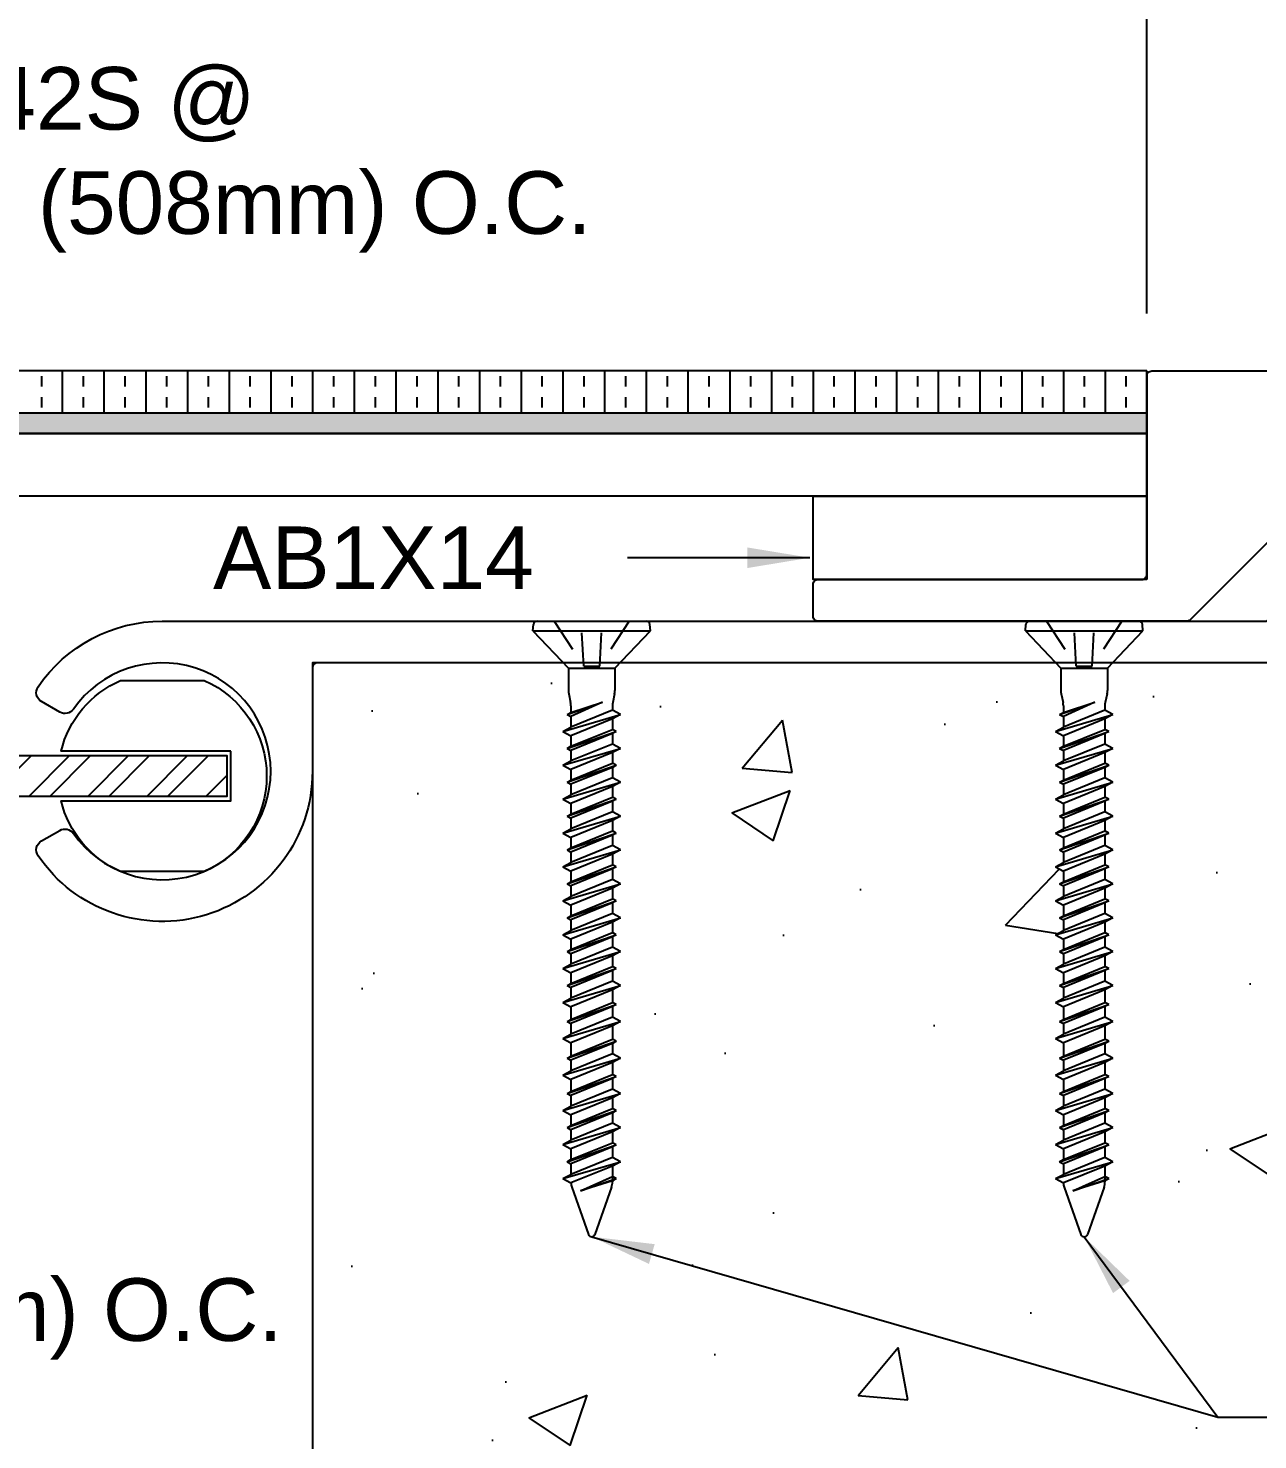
# Model space of a CAD drawing. Header units: inches. Extents: x -2.5 to 41.1, y -5.8 to 5.
# Drawn here: x 10.414 to 14.098, y -3.11 to 1.121 of the extents above; entities that cross this region are included whole.
import ezdxf

# ---------------------------------------------------------------- set-up
doc = ezdxf.new("R2010")
doc.units = ezdxf.units.IN
doc.header["$MEASUREMENT"] = 0
doc.linetypes.add('DASHED', pattern=[0.75, 0.5, -0.25])
for name, color, linetype in [('Anchors', 4, 'Continuous'), ('Conditions', 1, 'Continuous'), ('Dimensions', 3, 'Continuous'), ('Metals', 7, 'Continuous'), ('Text', 2, 'Continuous')]:
    doc.layers.add(name, color=color, linetype=linetype)
doc.styles.add('ARIAL', font='arial.ttf')
doc.dimstyles.new('Arial', dxfattribs={"dimscale": 1.5, "dimtxt": 0.125, "dimasz": 0.125, "dimexe": 0.125, "dimexo": 0.125, "dimgap": 0.125, "dimtad": 0, "dimtih": 1, "dimtoh": 1, "dimdec": 4, "dimzin": 0, "dimdsep": 46, "dimlunit": 4, "dimtxsty": 'ARIAL', "dimcen": 0.125, "dimadec": 0, "dimazin": 0, "dimtfac": 1, "dimtdec": 4, "dimtofl": 0, "dimtmove": 0, "dimatfit": 3, "dimfxl": 0, "dimfrac": 2, "dimtolj": 1, "dimtzin": 0, "dimarcsym": 0})

# ---------------------------------------------------------------- blocks, each defined once
blk = doc.blocks.new('*D16')
at = {"layer": 'Defpoints', "color": 0}
for p in [(15.3653, 4.5514), (3.1659, 0.0837), (15.3653, 0.0837)]:
    blk.add_point(p, dxfattribs=at)
at = {"layer": 'Dimensions', "color": 0, "lineweight": -2}
for p, q in [((3.1659, 0.2712), (3.1659, 4.7389)), ((15.3653, 0.2712), (15.3653, 4.7389)), ((3.3534, 4.5514), (8.6534, 4.5514)), ((15.1778, 4.5514), (10.0917, 4.5514))]:
    blk.add_line(p, q, dxfattribs=at)
at = {"layer": 'Dimensions', "color": 0}
for points in [[(3.3534, 4.5827), (3.3534, 4.5202), (3.1659, 4.5514)], [(15.1778, 4.5827), (15.1778, 4.5202), (15.3653, 4.5514)]]:
    blk.add_solid(points, dxfattribs=at)
at = {"layer": 'Dimensions', "color": 0, "insert": (9.3725, 4.5514), "char_height": 0.1875, "attachment_point": 5, "style": 'ARIAL'}
blk.add_mtext('\\A1;1\'-0 3/16"\\P [310mm]', dxfattribs=at)
blk = doc.blocks.new('A$C63CB1885')
for p, q in [((-0.1762, 0), (-0.1747, 0.0182)), ((-0.1762, 0), (0.1762, 0)), ((-0.1762, 0), (-0.0698, -0.1125)), ((-0.1634, 0.0285), (0.1634, 0.0285)), ((0.0698, -0.1125), (0.1762, 0)), ((0.1762, 0), (0.1747, 0.0182)), ((-0.0698, -0.1125), (0.0698, -0.1125)), ((-0.0698, -0.1125), (-0.0698, -0.1796)), ((0.0698, -0.1125), (0.0698, -0.1796)), ((-0.0687, -0.1892), (-0.0633, -0.2152)), ((0.0687, -0.1892), (0.0633, -0.2152)), ((-0.0863, -0.3019), (0.0862, -0.2511)), ((-0.0737, -0.2511), (0.0321, -0.2146)), ((-0.0737, -0.2511), (-0.0622, -0.2449)), ((-0.0737, -0.2511), (-0.0622, -0.2573)), ((-0.0623, -0.2248), (-0.0622, -0.2449)), ((-0.0622, -0.2449), (0.0321, -0.2146)), ((0.0321, -0.2146), (-0.0622, -0.2573)), ((0.0622, -0.2382), (-0.0622, -0.289)), ((0.0622, -0.2248), (0.0622, -0.2382)), ((0.0862, -0.2511), (0.0622, -0.264)), ((0.0862, -0.2511), (0.0622, -0.2382)), ((-0.0863, -0.3019), (-0.0622, -0.289)), ((-0.0622, -0.2573), (-0.0622, -0.289)), ((0.0622, -0.264), (-0.0622, -0.3148)), ((-0.0622, -0.3465), (0.0622, -0.2957)), ((0.0622, -0.264), (0.0622, -0.2957)), ((0.0737, -0.3019), (0.0622, -0.2957)), ((-0.0863, -0.3019), (-0.0622, -0.3148)), ((-0.0737, -0.3527), (0.0737, -0.3019)), ((0.0622, -0.308), (-0.0622, -0.3588)), ((-0.0622, -0.3148), (-0.0622, -0.3465)), ((0.0737, -0.3019), (0.0622, -0.308)), ((0.0622, -0.308), (0.0622, -0.3397)), ((-0.0863, -0.4034), (0.0862, -0.3527)), ((-0.0737, -0.3527), (-0.0622, -0.3465)), ((-0.0737, -0.3527), (-0.0622, -0.3588)), ((0.0622, -0.3397), (-0.0622, -0.3905)), ((-0.0622, -0.3588), (-0.0622, -0.3905)), ((0.0622, -0.3656), (-0.0622, -0.4164)), ((0.0862, -0.3527), (0.0622, -0.3656)), ((0.0622, -0.3656), (0.0622, -0.3973)), ((0.0862, -0.3527), (0.0622, -0.3397)), ((-0.0863, -0.4034), (-0.0622, -0.3905)), ((-0.0863, -0.4034), (-0.0622, -0.4164)), ((-0.0737, -0.4542), (0.0737, -0.4034)), ((-0.0622, -0.4481), (0.0622, -0.3973)), ((0.0622, -0.4096), (-0.0622, -0.4604)), ((-0.0622, -0.4164), (-0.0622, -0.4481)), ((0.0737, -0.4034), (0.0622, -0.3973)), ((0.0737, -0.4034), (0.0622, -0.4096)), ((0.0622, -0.4096), (0.0622, -0.4413)), ((-0.0863, -0.505), (0.0862, -0.4542)), ((-0.0737, -0.4542), (-0.0622, -0.4481)), ((-0.0737, -0.4542), (-0.0622, -0.4604)), ((0.0622, -0.4413), (-0.0622, -0.4921)), ((-0.0622, -0.4604), (-0.0622, -0.4921)), ((0.0862, -0.4542), (0.0622, -0.4671)), ((0.0862, -0.4542), (0.0622, -0.4413)), ((-0.0863, -0.505), (-0.0622, -0.4921)), ((-0.0863, -0.505), (-0.0622, -0.5179)), ((-0.0737, -0.5558), (0.0737, -0.505)), ((0.0622, -0.4671), (-0.0622, -0.5179)), ((-0.0622, -0.5496), (0.0622, -0.4988)), ((0.0622, -0.4671), (0.0622, -0.4988)), ((0.0737, -0.505), (0.0622, -0.4988)), ((0.0737, -0.505), (0.0622, -0.5112)), ((-0.0737, -0.5558), (-0.0622, -0.5496)), ((0.0622, -0.5112), (-0.0622, -0.5619)), ((-0.0622, -0.5179), (-0.0622, -0.5496)), ((0.0622, -0.5429), (-0.0622, -0.5936)), ((0.0622, -0.5112), (0.0622, -0.5429)), ((0.0862, -0.5558), (0.0622, -0.5429)), ((-0.0863, -0.6066), (0.0862, -0.5558)), ((-0.0737, -0.5558), (-0.0622, -0.5619)), ((-0.0622, -0.5619), (-0.0622, -0.5936)), ((0.0622, -0.5687), (-0.0622, -0.6195)), ((0.0862, -0.5558), (0.0622, -0.5687)), ((0.0622, -0.5687), (0.0622, -0.6004)), ((-0.0863, -0.6066), (-0.0622, -0.5936)), ((-0.0863, -0.6066), (-0.0622, -0.6195)), ((-0.0737, -0.6573), (0.0737, -0.6066)), ((-0.0622, -0.6512), (0.0622, -0.6004)), ((0.0622, -0.6127), (-0.0622, -0.6635)), ((-0.0622, -0.6195), (-0.0622, -0.6512)), ((0.0737, -0.6066), (0.0622, -0.6004)), ((0.0737, -0.6066), (0.0622, -0.6127)), ((0.0622, -0.6127), (0.0622, -0.6444)), ((-0.0863, -0.7081), (0.0862, -0.6573)), ((-0.0737, -0.6573), (-0.0622, -0.6512)), ((-0.0737, -0.6573), (-0.0622, -0.6635)), ((0.0622, -0.6444), (-0.0622, -0.6952)), ((-0.0622, -0.6635), (-0.0622, -0.6952)), ((0.0622, -0.6703), (-0.0622, -0.721)), ((0.0862, -0.6573), (0.0622, -0.6703)), ((0.0622, -0.6703), (0.0622, -0.702)), ((0.0862, -0.6573), (0.0622, -0.6444)), ((-0.0863, -0.7081), (-0.0622, -0.6952)), ((-0.0863, -0.7081), (-0.0622, -0.721)), ((-0.0737, -0.7589), (0.0737, -0.7081)), ((-0.0622, -0.7527), (0.0622, -0.702)), ((0.0622, -0.7143), (-0.0622, -0.7651)), ((0.0737, -0.7081), (0.0622, -0.702)), ((0.0737, -0.7081), (0.0622, -0.7143)), ((0.0622, -0.7143), (0.0622, -0.746)), ((-0.0863, -0.8097), (0.0862, -0.7589)), ((-0.0737, -0.7589), (-0.0622, -0.7527)), ((-0.0737, -0.7589), (-0.0622, -0.7651)), ((-0.0622, -0.721), (-0.0622, -0.7527)), ((0.0622, -0.746), (-0.0622, -0.7968)), ((0.0862, -0.7589), (0.0622, -0.7718)), ((0.0862, -0.7589), (0.0622, -0.746)), ((-0.0863, -0.8097), (-0.0622, -0.7968)), ((-0.0622, -0.7651), (-0.0622, -0.7967)), ((0.0622, -0.7718), (-0.0622, -0.8226)), ((-0.0622, -0.8543), (0.0622, -0.8035)), ((0.0622, -0.7718), (0.0622, -0.8035)), ((0.0737, -0.8097), (0.0622, -0.8035)), ((-0.0863, -0.8097), (-0.0622, -0.8226)), ((-0.0737, -0.8605), (0.0737, -0.8097)), ((0.0622, -0.8159), (-0.0622, -0.8666)), ((-0.0622, -0.8226), (-0.0622, -0.8543)), ((0.0737, -0.8097), (0.0622, -0.8159)), ((0.0622, -0.8159), (0.0622, -0.8475)), ((-0.0863, -0.9112), (0.0862, -0.8605)), ((-0.0737, -0.8605), (-0.0622, -0.8543)), ((-0.0737, -0.8605), (-0.0622, -0.8666)), ((0.0622, -0.8475), (-0.0622, -0.8983)), ((-0.0622, -0.8666), (-0.0622, -0.8983)), ((0.0622, -0.8734), (-0.0622, -0.9242)), ((0.0862, -0.8605), (0.0622, -0.8734)), ((0.0622, -0.8734), (0.0622, -0.9051)), ((0.0862, -0.8605), (0.0622, -0.8475)), ((-0.0863, -0.9112), (-0.0622, -0.8983)), ((-0.0863, -0.9112), (-0.0622, -0.9242)), ((-0.0737, -0.962), (0.0737, -0.9112)), ((-0.0622, -0.9559), (0.0622, -0.9051)), ((0.0622, -0.9174), (-0.0622, -0.9682)), ((-0.0622, -0.9242), (-0.0622, -0.9558)), ((0.0737, -0.9112), (0.0622, -0.9051)), ((0.0737, -0.9112), (0.0622, -0.9174)), ((0.0622, -0.9174), (0.0622, -0.9491)), ((-0.0863, -1.0128), (0.0862, -0.962)), ((-0.0737, -0.962), (-0.0622, -0.9559)), ((-0.0737, -0.962), (-0.0622, -0.9682)), ((0.0622, -0.9491), (-0.0622, -0.9999)), ((-0.0622, -0.9682), (-0.0622, -0.9999)), ((0.0862, -0.962), (0.0622, -0.975)), ((0.0862, -0.962), (0.0622, -0.9491)), ((-0.0863, -1.0128), (-0.0622, -0.9999)), ((-0.0863, -1.0128), (-0.0622, -1.0257)), ((-0.0737, -1.0636), (0.0737, -1.0128)), ((0.0622, -0.975), (-0.0622, -1.0257)), ((-0.0622, -1.0574), (0.0622, -1.0066)), ((0.0622, -0.975), (0.0622, -1.0066)), ((0.0737, -1.0128), (0.0622, -1.0066)), ((0.0737, -1.0128), (0.0622, -1.019)), ((-0.0737, -1.0636), (-0.0622, -1.0574)), ((0.0622, -1.019), (-0.0622, -1.0698)), ((-0.0622, -1.0257), (-0.0622, -1.0574)), ((0.0622, -1.0507), (-0.0622, -1.1015)), ((0.0622, -1.019), (0.0622, -1.0507)), ((0.0862, -1.0636), (0.0622, -1.0507)), ((-0.0863, -1.1144), (0.0862, -1.0636)), ((-0.0737, -1.0636), (-0.0622, -1.0698)), ((-0.0622, -1.0697), (-0.0622, -1.1014)), ((0.0622, -1.0765), (-0.0622, -1.1273)), ((0.0862, -1.0636), (0.0622, -1.0765)), ((0.0622, -1.0765), (0.0622, -1.1145)), ((-0.0863, -1.1144), (-0.0622, -1.1015)), ((-0.0863, -1.1144), (-0.0622, -1.1273)), ((-0.0737, -1.1715), (0.0737, -1.1207)), ((-0.0622, -1.1653), (0.0622, -1.1145)), ((0.0622, -1.1269), (-0.0622, -1.1776)), ((-0.0622, -1.1273), (-0.0622, -1.1653)), ((0.0737, -1.1207), (0.0622, -1.1145)), ((0.0737, -1.1207), (0.0622, -1.1269)), ((0.0622, -1.1269), (0.0622, -1.1585)), ((-0.0863, -1.2223), (0.0862, -1.1715)), ((-0.0737, -1.1715), (-0.0622, -1.1653)), ((-0.0737, -1.1715), (-0.0622, -1.1776)), ((0.0622, -1.1585), (-0.0622, -1.2093)), ((-0.0622, -1.1776), (-0.0622, -1.2093)), ((0.0622, -1.1844), (-0.0622, -1.2352)), ((0.0862, -1.1715), (0.0622, -1.1844)), ((0.0622, -1.1844), (0.0622, -1.2247)), ((0.0862, -1.1715), (0.0622, -1.1585)), ((-0.0863, -1.2223), (-0.0622, -1.2093)), ((-0.0863, -1.2223), (-0.0622, -1.2352)), ((-0.0622, -1.2754), (0.0622, -1.2247)), ((0.0737, -1.2308), (0.0622, -1.2247)), ((-0.0737, -1.2816), (0.0737, -1.2308)), ((-0.0622, -1.2352), (-0.0622, -1.2754)), ((0.0622, -1.237), (-0.0622, -1.2878)), ((0.0622, -1.2687), (-0.0622, -1.3195)), ((0.0737, -1.2308), (0.0622, -1.237)), ((0.0622, -1.237), (0.0622, -1.2687)), ((0.0862, -1.2816), (0.0622, -1.2687)), ((-0.0863, -1.3324), (0.0862, -1.2816)), ((-0.0737, -1.2816), (-0.0622, -1.2754)), ((-0.0737, -1.2816), (-0.0622, -1.2878)), ((-0.0622, -1.2877), (-0.0622, -1.3194)), ((0.0622, -1.2945), (-0.0622, -1.3453)), ((0.0862, -1.2816), (0.0622, -1.2945)), ((0.0622, -1.2945), (0.0622, -1.3303)), ((-0.0863, -1.3324), (-0.0622, -1.3195)), ((-0.0863, -1.3324), (-0.0622, -1.3453)), ((-0.0737, -1.3872), (0.0737, -1.3365)), ((-0.0622, -1.3811), (0.0622, -1.3303)), ((0.0622, -1.3426), (-0.0622, -1.3934)), ((-0.0622, -1.3453), (-0.0622, -1.381)), ((0.0737, -1.3365), (0.0622, -1.3303)), ((0.0737, -1.3365), (0.0622, -1.3426)), ((0.0622, -1.3426), (0.0622, -1.3743)), ((-0.0863, -1.438), (0.0862, -1.3872)), ((-0.0737, -1.3872), (-0.0622, -1.3811)), ((-0.0737, -1.3872), (-0.0622, -1.3934)), ((0.0622, -1.3743), (-0.0622, -1.4251)), ((-0.0622, -1.3934), (-0.0622, -1.4251)), ((0.0862, -1.3872), (0.0622, -1.4002)), ((0.0862, -1.3872), (0.0622, -1.3743)), ((-0.0863, -1.438), (-0.0622, -1.4251)), ((-0.0863, -1.438), (-0.0622, -1.4509)), ((0.0622, -1.4002), (-0.0622, -1.4509)), ((-0.0622, -1.4833), (0.0622, -1.4326)), ((0.0622, -1.4002), (0.0622, -1.4326)), ((0.0737, -1.4387), (0.0622, -1.4326)), ((-0.0737, -1.4895), (0.0737, -1.4387)), ((0.0622, -1.4449), (-0.0622, -1.4957)), ((-0.0622, -1.4509), (-0.0622, -1.4833)), ((0.0622, -1.4766), (-0.0622, -1.5274)), ((0.0737, -1.4387), (0.0622, -1.4449)), ((0.0622, -1.4449), (0.0622, -1.4766)), ((0.0862, -1.4895), (0.0622, -1.4766)), ((-0.0863, -1.5403), (0.0862, -1.4895)), ((-0.0737, -1.4895), (-0.0622, -1.4833)), ((-0.0737, -1.4895), (-0.0622, -1.4957)), ((-0.0622, -1.4956), (-0.0621, -1.5273)), ((0.0622, -1.5024), (-0.0622, -1.5532)), ((0.0862, -1.4895), (0.0622, -1.5024)), ((0.0622, -1.5024), (0.0622, -1.5348)), ((-0.0863, -1.5403), (-0.0622, -1.5274)), ((-0.0863, -1.5403), (-0.0622, -1.5532)), ((-0.0737, -1.5918), (0.0737, -1.541)), ((-0.0622, -1.5856), (0.0622, -1.5348)), ((0.0622, -1.5471), (-0.0622, -1.5979)), ((-0.0621, -1.5532), (-0.0621, -1.5856)), ((0.0737, -1.541), (0.0622, -1.5348)), ((0.0737, -1.541), (0.0622, -1.5471)), ((0.0622, -1.5471), (0.0622, -1.5788)), ((-0.0863, -1.6425), (0.0862, -1.5918)), ((-0.0737, -1.5918), (-0.0622, -1.5856)), ((-0.0737, -1.5918), (-0.0622, -1.5979)), ((0.0622, -1.5788), (-0.0622, -1.6296)), ((0.0622, -1.6047), (-0.0622, -1.6555)), ((-0.0621, -1.5979), (-0.0621, -1.6296)), ((0.0862, -1.5918), (0.0622, -1.6047)), ((0.0622, -1.6047), (0.0622, -1.6522)), ((0.0862, -1.5918), (0.0622, -1.5788)), ((-0.0863, -1.6425), (-0.0622, -1.6296)), ((-0.0863, -1.6425), (-0.0622, -1.6555)), ((-0.0335, -1.6795), (0.0622, -1.6364)), ((-0.0335, -1.6795), (0.0737, -1.6425)), ((0.0622, -1.6487), (-0.0335, -1.6795)), ((0.0737, -1.6425), (0.0622, -1.6364)), ((0.0737, -1.6425), (0.0622, -1.6487)), ((-0.0596, -1.6676), (-0.0096, -1.8103)), ((0.0596, -1.6676), (0.0096, -1.8103))]:
    blk.add_line(p, q)
at = {"linetype": 'DASHED', "ltscale": 0.025}
for p, q in [((-0.1125, 0.0285), (-0.024, -0.1065)), ((-0.024, -0.1065), (-0.0311, 0.0283)), ((0.024, -0.1065), (0.0311, 0.0285)), ((0.1125, 0.0285), (0.024, -0.1065)), ((-0.024, -0.1065), (0.024, -0.1065))]:
    blk.add_line(p, q, dxfattribs=at)
for centre, radius, start, end in [((-0.1634, 0.0173), 0.0112, 90, 175), ((0.1634, 0.0173), 0.0112, 5, 90), ((-0.0233, -0.1796), 0.0465, 180, 191.9357), ((0.0233, -0.1796), 0.0465, 348.0643, 0), ((-0.1088, -0.2248), 0.0465, 0, 11.9357), ((0.1087, -0.2248), 0.0465, 168.0643, 180), ((-0.0158, -1.6522), 0.0465, 183.9476, 199.3058), ((0.0158, -1.6522), 0.0465, 340.6942, 0), ((0, -1.806), 0.0106, 204.1001, 335.8999)]:
    blk.add_arc(centre, radius, start, end)
blk = doc.blocks.new('TF316134')
blk.add_blockref('A$C63CB1885', (0, -0.0285))
blk = doc.blocks.new('*D20')
at = {"layer": 'Defpoints', "color": 0}
for p in [(3.9163, 3.6001), (3.9163, 0.0787), (14.6194, 0.0787)]:
    blk.add_point(p, dxfattribs=at)
at = {"layer": 'Dimensions', "color": 0, "lineweight": -2}
for p, q in [((3.9163, 0.2662), (3.9163, 3.7876)), ((14.6194, 0.2662), (14.6194, 3.7876)), ((4.1038, 3.6001), (8.5948, 3.6001)), ((14.4319, 3.6001), (10.0445, 3.6001))]:
    blk.add_line(p, q, dxfattribs=at)
at = {"layer": 'Dimensions', "color": 0}
for points in [[(4.1038, 3.6313), (4.1038, 3.5688), (3.9163, 3.6001)], [(14.4319, 3.6313), (14.4319, 3.5688), (14.6194, 3.6001)]]:
    blk.add_solid(points, dxfattribs=at)
at = {"layer": 'Dimensions', "color": 0, "insert": (9.3196, 3.6001), "char_height": 0.1875, "attachment_point": 5, "style": 'ARIAL'}
blk.add_mtext('\\A1;10 11/16"\\P [272mm]', dxfattribs=at)
blk = doc.blocks.new('SB10')
h = blk.add_hatch()
h.set_pattern_fill('STEEL', color=256, style=0)
h.set_pattern_definition([(45, (-9.26564, 9.12711), (-0.0883883, 0.0883883), []), (45, (-9.26564, 9.18961), (-0.0883883, 0.0883883), [])])
h.paths.add_polyline_path([(-0.7594, 7.9958), (-0.817, 8.0177), (-0.7882, 8.0367), (-0.7882, 8.0668), (-1.2875, 8.0668), (-1.2875, 7.9468), (-0.7882, 7.9468), (-0.7882, 7.9768)])
h.paths.add_polyline_path([(-0.085, 8.0155), (-0.085, 8.0262), (-0.119, 8.0459), (-0.085, 8.0655), (-0.085, 8.0668), (-0.7182, 8.0668), (-0.7182, 8.0367), (-0.747, 8.0177), (-0.6894, 7.9958), (-0.7182, 7.9768), (-0.7182, 7.9468), (-0.1174, 7.9468), (-0.085, 7.9655), (-0.085, 7.9762), (-0.119, 7.9959)])
h.paths.add_polyline_path([(0.7459, 7.9958), (0.6883, 8.0177), (0.7171, 8.0367), (0.7171, 8.0668), (0.1119, 8.0668), (0.085, 8.0512), (0.085, 8.0405), (0.119, 8.0209), (0.085, 8.0012), (0.085, 7.9905), (0.119, 7.9709), (0.085, 7.9512), (0.085, 7.9468), (0.7171, 7.9468), (0.7171, 7.9768)])
h.paths.add_polyline_path([(1.7441, 8.0668), (0.7871, 8.0668), (0.7871, 8.0367), (0.7583, 8.0177), (0.8159, 7.9958), (0.7871, 7.9768), (0.7871, 7.9468), (1.7441, 7.9468)])
for p, q in [((-0.7882, 8.1368), (-0.7882, 8.0367)), ((-0.7182, 8.1368), (-0.7182, 8.0367)), ((0.7171, 8.1368), (0.7171, 8.0367)), ((0.7871, 8.1368), (0.7871, 8.0367)), ((-0.7882, 8.0367), (-0.817, 8.0177)), ((-0.7594, 7.9958), (-0.817, 8.0177)), ((-0.7182, 8.0367), (-0.747, 8.0177)), ((-0.6894, 7.9958), (-0.747, 8.0177)), ((0.7171, 8.0367), (0.6883, 8.0177)), ((0.7459, 7.9958), (0.6883, 8.0177)), ((0.7871, 8.0367), (0.7583, 8.0177)), ((0.8159, 7.9958), (0.7583, 8.0177)), ((-0.7882, 7.9768), (-0.7594, 7.9958)), ((-0.7882, 7.9768), (-0.7882, 7.8767)), ((-0.7182, 7.9768), (-0.6894, 7.9958)), ((-0.7182, 7.9768), (-0.7182, 7.8767)), ((0.7171, 7.9768), (0.7459, 7.9958)), ((0.7171, 7.9768), (0.7171, 7.8767)), ((0.7871, 7.9768), (0.8159, 7.9958)), ((0.7871, 7.9768), (0.7871, 7.8767))]:
    blk.add_line(p, q)
for points in [[(-1.2465, 8.0811, 0.233897), (-1.425, 8.2932), (-1.675, 8.2932, 0.654654), (-1.675, 7.7203), (-1.425, 7.7203, 0.233897), (-1.2465, 7.9324), (-1.2875, 7.9468), (-1.2875, 8.0668)], [(1.7547, 8.0811), (1.2465, 8.0811, -0.233897), (1.425, 8.2932), (1.675, 8.2932, -0.654654), (1.675, 7.7203), (1.425, 7.7203, -0.233897), (1.2465, 7.9324), (1.7547, 7.9324)]]:
    blk.add_lwpolyline(points, format="xyb", close=True)
for points in [[(-0.7882, 8.0668), (-1.2875, 8.0668), (-1.2875, 7.9468), (-0.7882, 7.9468)], [(0.7171, 8.0668), (-0.7182, 8.0668)], [(0.7871, 7.9468), (1.7441, 7.9468), (1.7441, 8.0668), (0.7871, 8.0668)], [(-0.7182, 7.9468), (0.7171, 7.9468)]]:
    blk.add_lwpolyline(points)
blk = doc.blocks.new('NBT123')
blk.add_lwpolyline([(-0.985, 0.61, 0.414214), (-1, 0.625), (-1.8238, 0.625, 0.668179), (-1.8344, 0.5994), (-1.1144, -0.1206, 0.198912), (-1.1038, -0.125), (0, -0.125, 0.414214), (0.015, -0.11), (0.015, -0.015, 0.414214), (0, 0), (-0.97, 0, -0.414214), (-0.985, 0.015)], format="xyb", close=True)
blk = doc.blocks.new('*D23')
at = {"layer": 'Defpoints', "color": 0}
for p in [(13.7656, 2.7545), (4.7656, 0.0787), (13.7656, 0.0787)]:
    blk.add_point(p, dxfattribs=at)
at = {"layer": 'Dimensions', "color": 0, "lineweight": -2}
for p, q in [((4.7656, 0.2662), (4.7656, 2.942)), ((13.7656, 0.2662), (13.7656, 2.942)), ((4.9531, 2.7545), (8.619, 2.7545)), ((13.5781, 2.7545), (10.0688, 2.7545))]:
    blk.add_line(p, q, dxfattribs=at)
at = {"layer": 'Dimensions', "color": 0}
for points in [[(4.9531, 2.7857), (4.9531, 2.7232), (4.7656, 2.7545)], [(13.5781, 2.7857), (13.5781, 2.7232), (13.7656, 2.7545)]]:
    blk.add_solid(points, dxfattribs=at)
at = {"layer": 'Dimensions', "color": 0, "insert": (9.3439, 2.7545), "char_height": 0.1875, "attachment_point": 5, "style": 'ARIAL'}
blk.add_mtext('\\A1;9"\\P [229mm]', dxfattribs=at)
blk = doc.blocks.new('AB1X14')
blk.add_lwpolyline([(-0.5, 0), (0.5, 0), (0.5, 0.25), (-0.5, 0.25)], close=True)
blk = doc.blocks.new('*U30')
for p, q in [((9, 0.125), (0, 0.125)), ((5.6875, 0.109375), (5.6875, 0.078125)), ((5.75, 0.125), (5.75, 0)), ((5.8125, 0.109375), (5.8125, 0.078125)), ((5.875, 0.125), (5.875, 0)), ((5.9375, 0.109375), (5.9375, 0.078125)), ((6, 0.125), (6, 0)), ((6.0625, 0.109375), (6.0625, 0.078125)), ((6.125, 0.125), (6.125, 0)), ((6.1875, 0.109375), (6.1875, 0.078125)), ((6.25, 0.125), (6.25, 0)), ((6.3125, 0.109375), (6.3125, 0.078125)), ((6.375, 0.125), (6.375, 0)), ((6.4375, 0.109375), (6.4375, 0.078125)), ((6.5, 0.125), (6.5, 0)), ((6.5625, 0.109375), (6.5625, 0.078125)), ((6.625, 0.125), (6.625, 0)), ((6.6875, 0.109375), (6.6875, 0.078125)), ((6.75, 0.125), (6.75, 0)), ((6.8125, 0.109375), (6.8125, 0.078125)), ((6.875, 0.125), (6.875, 0)), ((6.9375, 0.109375), (6.9375, 0.078125)), ((7, 0.125), (7, 0)), ((7.0625, 0.109375), (7.0625, 0.078125)), ((7.125, 0.125), (7.125, 0)), ((7.1875, 0.109375), (7.1875, 0.078125)), ((7.25, 0.125), (7.25, 0)), ((7.3125, 0.109375), (7.3125, 0.078125)), ((7.375, 0.125), (7.375, 0)), ((7.4375, 0.109375), (7.4375, 0.078125)), ((7.5, 0.125), (7.5, 0)), ((7.5625, 0.109375), (7.5625, 0.078125)), ((7.625, 0.125), (7.625, 0)), ((7.6875, 0.109375), (7.6875, 0.078125)), ((7.75, 0.125), (7.75, 0)), ((7.8125, 0.109375), (7.8125, 0.078125)), ((7.875, 0.125), (7.875, 0)), ((7.9375, 0.109375), (7.9375, 0.078125)), ((8, 0.125), (8, 0)), ((8.0625, 0.109375), (8.0625, 0.078125)), ((8.125, 0.125), (8.125, 0)), ((8.1875, 0.109375), (8.1875, 0.078125)), ((8.25, 0.125), (8.25, 0)), ((8.3125, 0.109375), (8.3125, 0.078125)), ((8.375, 0.125), (8.375, 0)), ((8.4375, 0.109375), (8.4375, 0.078125)), ((8.5, 0.125), (8.5, 0)), ((8.5625, 0.109375), (8.5625, 0.078125)), ((8.625, 0.125), (8.625, 0)), ((8.6875, 0.109375), (8.6875, 0.078125)), ((8.75, 0.125), (8.75, 0)), ((8.8125, 0.109375), (8.8125, 0.078125)), ((8.875, 0.125), (8.875, 0)), ((8.9375, 0.109375), (8.9375, 0.078125)), ((9, 0), (9, 0.125)), ((9, 0.125), (9, 0)), ((9, 0.125), (9, 0)), ((5.6875, 0.046875), (5.6875, 0.015625)), ((5.8125, 0.046875), (5.8125, 0.015625)), ((5.9375, 0.046875), (5.9375, 0.015625)), ((6.0625, 0.046875), (6.0625, 0.015625)), ((6.1875, 0.046875), (6.1875, 0.015625)), ((6.3125, 0.046875), (6.3125, 0.015625)), ((6.4375, 0.046875), (6.4375, 0.015625)), ((6.5625, 0.046875), (6.5625, 0.015625)), ((6.6875, 0.046875), (6.6875, 0.015625)), ((6.8125, 0.046875), (6.8125, 0.015625)), ((6.9375, 0.046875), (6.9375, 0.015625)), ((7.0625, 0.046875), (7.0625, 0.015625)), ((7.1875, 0.046875), (7.1875, 0.015625)), ((7.3125, 0.046875), (7.3125, 0.015625)), ((7.4375, 0.046875), (7.4375, 0.015625)), ((7.5625, 0.046875), (7.5625, 0.015625)), ((7.6875, 0.046875), (7.6875, 0.015625)), ((7.8125, 0.046875), (7.8125, 0.015625)), ((7.9375, 0.046875), (7.9375, 0.015625)), ((8.0625, 0.046875), (8.0625, 0.015625)), ((8.1875, 0.046875), (8.1875, 0.015625)), ((8.3125, 0.046875), (8.3125, 0.015625)), ((8.4375, 0.046875), (8.4375, 0.015625)), ((8.5625, 0.046875), (8.5625, 0.015625)), ((8.6875, 0.046875), (8.6875, 0.015625)), ((8.8125, 0.046875), (8.8125, 0.015625)), ((8.9375, 0.046875), (8.9375, 0.015625)), ((0, 0), (9, 0))]:
    blk.add_line(p, q)
blk = doc.blocks.new('NBA60110')
blk.add_lwpolyline([(2.1608, 0.0075, 0.267949), (2.1738, 0), (5.085, 0, -0.414214), (5.1, -0.015), (5.1, -0.325, 0.738322), (5.922, -0.5782, 0.436073), (5.9119, -0.5339), (5.8571, -0.5023, 0.388901), (5.8162, -0.5114, -3.172023), (5.8162, -0.1386, 0.388901), (5.8571, -0.1477), (5.9119, -0.1161, 0.436073), (5.922, -0.0718, 0.248202), (5.55, 0.125), (2.246, 0.125, -0.267949), (2.233, 0.1325), (2.221, 0.1533, 0.065543), (2.2186, 0.1564), (1.5044, 0.8706, 0.198912), (1.4938, 0.875), (1.015, 0.875, 0.414214), (1, 0.86), (1, 0.14, -0.414214), (0.985, 0.125), (0.015, 0.125, 0.414214), (0, 0.11), (0, 0.015, 0.414214), (0.015, 0), (1.11, 0, 0.414214), (1.125, 0.015), (1.125, 0.735, -0.414214), (1.14, 0.75), (1.442, 0.75, -0.198912), (1.4526, 0.7456), (2.1186, 0.0796, -0.065543), (2.121, 0.0765)], format="xyb", close=True)

msp = doc.modelspace()

# ---------------------------------------------------------------- hatches: boundary and pattern name
at = {"layer": 'Conditions'}
msp.add_hatch(color=256, dxfattribs=at).paths.add_polyline_path([(4.76564, -0.03125), (4.76564, -0.09375), (13.76564, -0.09375), (13.76564, -0.03125)])
h = msp.add_hatch(dxfattribs=at)
h.set_pattern_fill('AR-CONC', color=256, scale=0.25, style=0)
h.paths.add_polyline_path([(15.80308, -1.71605), (15.77908, -1.70312), (15.80308, -1.6902), (15.80308, -1.65851), (15.79163, -1.65234), (15.80308, -1.64618), (15.80308, -1.61449), (15.77908, -1.60156), (15.80308, -1.58864), (15.80308, -1.55694), (15.79163, -1.55078), (15.80308, -1.54462), (15.80308, -1.51292), (15.77908, -1.5), (15.80308, -1.48708), (15.80308, -1.45538), (15.79163, -1.44922), (15.80308, -1.44306), (15.80308, -1.41136), (15.77908, -1.39844), (15.80308, -1.38551), (15.80308, -1.35382), (15.79163, -1.34766), (15.80308, -1.34149), (15.80308, -1.3098), (15.77908, -1.29688), (15.80308, -1.28395), (15.80308, -1.25226), (15.79163, -1.24609), (15.80308, -1.23993), (15.80308, -1.20824), (15.77908, -1.19531), (15.80308, -1.18239), (15.80308, -1.15069), (15.79163, -1.14453), (15.80308, -1.13837), (15.80308, -1.10667), (15.77908, -1.09375), (15.80308, -1.08083), (15.80308, -1.04913), (15.79163, -1.04297), (15.80308, -1.03681), (15.80308, -1.00511), (15.77908, -0.99219), (15.80308, -0.97926), (15.80308, -0.94757), (15.79163, -0.94141), (15.80308, -0.93524), (15.80308, -0.90355), (15.77908, -0.89063), (15.80308, -0.8777), (15.80308, -0.84601), (15.79163, -0.83984), (15.80308, -0.83368), (15.80308, -0.81355, 0.0521265), (15.80207, -0.80393), (15.79728, -0.78125), (13.66269, -0.78125), (13.64755, -0.79725), (13.64755, -0.86435, -0.0521265), (13.64654, -0.87396), (13.64105, -0.89993, 0.0521265), (13.64005, -0.90955), (13.64005, -0.92292), (13.66405, -0.93584), (13.64005, -0.94877), (13.64005, -0.98046), (13.65149, -0.98663), (13.64005, -0.99279), (13.64005, -1.02448), (13.66405, -1.03741), (13.64005, -1.05033), (13.64005, -1.08202), (13.65149, -1.08819), (13.64005, -1.09435), (13.64005, -1.12604), (13.66405, -1.13897), (13.64005, -1.15189), (13.64005, -1.18359), (13.65149, -1.18975), (13.64005, -1.19591), (13.64005, -1.22761), (13.66405, -1.24053), (13.64005, -1.25346), (13.64005, -1.28515), (13.65149, -1.29131), (13.64005, -1.29748), (13.64005, -1.32917), (13.66405, -1.34209), (13.64005, -1.35502), (13.64005, -1.38671), (13.65149, -1.39288), (13.64005, -1.39904), (13.64005, -1.43073), (13.66405, -1.44366), (13.64005, -1.45658), (13.64005, -1.48827), (13.65149, -1.49444), (13.64005, -1.5006), (13.64005, -1.53229), (13.66405, -1.54522), (13.64005, -1.55814), (13.64005, -1.58984), (13.65149, -1.596), (13.64005, -1.60216), (13.64005, -1.63386), (13.66405, -1.64678), (13.64005, -1.65971), (13.64005, -1.6914), (13.65149, -1.69756), (13.64005, -1.70373), (13.64005, -1.73542), (13.66405, -1.74834), (13.64005, -1.76127), (13.64005, -1.79928), (13.65149, -1.80544), (13.64005, -1.81161), (13.64005, -1.8433), (13.66405, -1.85622), (13.64005, -1.86915), (13.64005, -1.90941), (13.65149, -1.91557), (13.64005, -1.92173), (13.64005, -1.95343), (13.66405, -1.96635), (13.64005, -1.97928), (13.64005, -2.01504), (13.65149, -2.0212), (13.64005, -2.02737), (13.64005, -2.05906), (13.66405, -2.07198), (13.64005, -2.08491), (13.64005, -2.1173), (13.65149, -2.12346), (13.64005, -2.12963), (13.64005, -2.16132), (13.66405, -2.17425), (13.64005, -2.18717), (13.64005, -2.21956), (13.65149, -2.22573), (13.64005, -2.23189), (13.64005, -2.26358), (13.66405, -2.27651), (13.64005, -2.28943), (13.64005, -2.32112), (13.65149, -2.32729), (13.64005, -2.33345), (13.64005, -2.33697, -0.084437), (13.63743, -2.35234), (13.58802, -2.49339, -0.709275), (13.56816, -2.49506), (13.51816, -2.35234, -0.0665467), (13.51566, -2.34027), (13.49155, -2.32729), (13.51565, -2.31431), (13.51565, -2.28272), (13.5041, -2.27651), (13.51565, -2.27029), (13.51565, -2.238), (13.49155, -2.22503), (13.51565, -2.21205), (13.51564, -2.18046), (13.5041, -2.17425), (13.51564, -2.16804), (13.51564, -2.13574), (13.49155, -2.12277), (13.51564, -2.10979), (13.51564, -2.07819), (13.5041, -2.07198), (13.51564, -2.06578), (13.51563, -2.0301), (13.49155, -2.01713), (13.51563, -2.00417), (13.51563, -1.97255), (13.5041, -1.96635), (13.51563, -1.96015), (13.51562, -1.91997), (13.49155, -1.90701), (13.51562, -1.89404), (13.51562, -1.86242), (13.5041, -1.85622), (13.51562, -1.85003), (13.51562, -1.81208), (13.49155, -1.79913), (13.51561, -1.78617), (13.51561, -1.75454), (13.5041, -1.74834), (13.51561, -1.74215), (13.51561, -1.71052), (13.49155, -1.69756), (13.51561, -1.68461), (13.5156, -1.65297), (13.5041, -1.64678), (13.5156, -1.64059), (13.5156, -1.60895), (13.49155, -1.596), (13.5156, -1.58305), (13.5156, -1.5514), (13.5041, -1.54522), (13.51559, -1.53903), (13.51559, -1.50738), (13.49155, -1.49444), (13.51559, -1.48149), (13.51559, -1.44984), (13.5041, -1.44366), (13.51559, -1.43748), (13.51558, -1.40582), (13.49155, -1.39288), (13.51558, -1.37993), (13.51558, -1.34827), (13.5041, -1.34209), (13.51558, -1.33592), (13.51558, -1.30425), (13.49155, -1.29131), (13.51557, -1.27837), (13.51557, -1.2467), (13.5041, -1.24053), (13.51557, -1.23436), (13.51557, -1.20268), (13.49155, -1.18975), (13.51557, -1.17682), (13.51556, -1.14514), (13.5041, -1.13897), (13.51556, -1.1328), (13.51556, -1.10112), (13.49155, -1.08819), (13.51556, -1.07526), (13.51556, -1.04357), (13.5041, -1.03741), (13.51556, -1.03124), (13.51555, -0.99955), (13.49155, -0.98663), (13.51555, -0.9737), (13.51555, -0.94201), (13.5041, -0.93584), (13.51555, -0.92968), (13.51555, -0.90954, 0.0520878), (13.51454, -0.89993), (13.50905, -0.87396, -0.0521265), (13.50805, -0.86435), (13.50805, -0.79725), (13.4929, -0.78125), (12.18707, -0.78125), (12.17192, -0.79725), (12.17192, -0.86435, -0.0521265), (12.17091, -0.87396), (12.16542, -0.89993, 0.0521265), (12.16442, -0.90955), (12.16442, -0.92292), (12.18842, -0.93584), (12.16442, -0.94877), (12.16442, -0.98046), (12.17586, -0.98663), (12.16442, -0.99279), (12.16442, -1.02448), (12.18842, -1.03741), (12.16442, -1.05033), (12.16442, -1.08202), (12.17586, -1.08819), (12.16442, -1.09435), (12.16442, -1.12604), (12.18842, -1.13897), (12.16442, -1.15189), (12.16442, -1.18359), (12.17586, -1.18975), (12.16442, -1.19591), (12.16442, -1.22761), (12.18842, -1.24053), (12.16442, -1.25346), (12.16442, -1.28515), (12.17586, -1.29131), (12.16442, -1.29748), (12.16442, -1.32917), (12.18842, -1.34209), (12.16442, -1.35502), (12.16442, -1.38671), (12.17586, -1.39288), (12.16442, -1.39904), (12.16442, -1.43073), (12.18842, -1.44366), (12.16442, -1.45658), (12.16442, -1.48827), (12.17586, -1.49444), (12.16442, -1.5006), (12.16442, -1.53229), (12.18842, -1.54522), (12.16442, -1.55814), (12.16442, -1.58984), (12.17586, -1.596), (12.16442, -1.60216), (12.16442, -1.63386), (12.18842, -1.64678), (12.16442, -1.65971), (12.16442, -1.6914), (12.17586, -1.69756), (12.16442, -1.70373), (12.16442, -1.73542), (12.18842, -1.74834), (12.16442, -1.76127), (12.16442, -1.79928), (12.17586, -1.80544), (12.16442, -1.81161), (12.16442, -1.8433), (12.18842, -1.85622), (12.16442, -1.86915), (12.16442, -1.90941), (12.17586, -1.91557), (12.16442, -1.92173), (12.16442, -1.95343), (12.18842, -1.96635), (12.16442, -1.97928), (12.16442, -2.01504), (12.17586, -2.0212), (12.16442, -2.02737), (12.16442, -2.05906), (12.18842, -2.07198), (12.16442, -2.08491), (12.16442, -2.1173), (12.17586, -2.12346), (12.16442, -2.12963), (12.16442, -2.16132), (12.18842, -2.17425), (12.16442, -2.18717), (12.16442, -2.21956), (12.17586, -2.22573), (12.16442, -2.23189), (12.16442, -2.26358), (12.18842, -2.27651), (12.16442, -2.28943), (12.16442, -2.32112), (12.17586, -2.32729), (12.16442, -2.33345), (12.16442, -2.33697, -0.084437), (12.1618, -2.35234), (12.11239, -2.49339, -0.709275), (12.09253, -2.49506), (12.04253, -2.35234, -0.0665467), (12.04004, -2.34027), (12.01592, -2.32729), (12.04003, -2.31431), (12.04002, -2.28272), (12.02847, -2.27651), (12.04002, -2.27029), (12.04002, -2.238), (12.01592, -2.22503), (12.04002, -2.21205), (12.04002, -2.18046), (12.02847, -2.17425), (12.04002, -2.16804), (12.04001, -2.13574), (12.01592, -2.12277), (12.04001, -2.10979), (12.04001, -2.07819), (12.02847, -2.07198), (12.04001, -2.06578), (12.04001, -2.0301), (12.01592, -2.01713), (12.04, -2.00417), (12.04, -1.97255), (12.02847, -1.96635), (12.04, -1.96015), (12.04, -1.91997), (12.01592, -1.90701), (12.03999, -1.89404), (12.03999, -1.86242), (12.02847, -1.85622), (12.03999, -1.85003), (12.03999, -1.81208), (12.01592, -1.79913), (12.03999, -1.78617), (12.03998, -1.75454), (12.02847, -1.74834), (12.03998, -1.74215), (12.03998, -1.71052), (12.01592, -1.69756), (12.03998, -1.68461), (12.03998, -1.65297), (12.02847, -1.64678), (12.03998, -1.64059), (12.03997, -1.60895), (12.01592, -1.596), (12.03997, -1.58305), (12.03997, -1.5514), (12.02847, -1.54522), (12.03997, -1.53903), (12.03996, -1.50738), (12.01592, -1.49444), (12.03996, -1.48149), (12.03996, -1.44984), (12.02847, -1.44366), (12.03996, -1.43748), (12.03996, -1.40582), (12.01592, -1.39288), (12.03996, -1.37993), (12.03995, -1.34827), (12.02847, -1.34209), (12.03995, -1.33592), (12.03995, -1.30425), (12.01592, -1.29131), (12.03995, -1.27837), (12.03994, -1.2467), (12.02847, -1.24053), (12.03994, -1.23436), (12.03994, -1.20268), (12.01592, -1.18975), (12.03994, -1.17682), (12.03994, -1.14514), (12.02847, -1.13897), (12.03994, -1.1328), (12.03993, -1.10112), (12.01592, -1.08819), (12.03993, -1.07526), (12.03993, -1.04357), (12.02847, -1.03741), (12.03993, -1.03124), (12.03993, -0.99955), (12.01592, -0.98663), (12.03992, -0.9737), (12.03992, -0.94201), (12.02847, -0.93584), (12.03992, -0.92968), (12.03992, -0.90954, 0.0520878), (12.03891, -0.89993), (12.03342, -0.87396, -0.0521265), (12.03242, -0.86435), (12.03242, -0.79725), (12.01727, -0.78125), (11.27563, -0.78125, 0.4142136), (11.26564, -0.79125), (11.26564, -4.58608), (18.33954, -4.58608), (18.33954, -0.09375), (16.51533, -0.09375), (16.51533, -0.78125), (15.93338, -0.78125), (15.92858, -0.80393, 0.0521265), (15.92758, -0.81355), (15.92758, -0.82692), (15.95158, -0.83984), (15.92758, -0.85277), (15.92758, -0.88446), (15.93902, -0.89063), (15.92758, -0.89679), (15.92758, -0.92848), (15.95158, -0.94141), (15.92758, -0.95433), (15.92758, -0.98602), (15.93902, -0.99219), (15.92758, -0.99835), (15.92758, -1.03004), (15.95158, -1.04297), (15.92758, -1.05589), (15.92758, -1.08759), (15.93902, -1.09375), (15.92758, -1.09991), (15.92758, -1.13161), (15.95158, -1.14453), (15.92758, -1.15746), (15.92758, -1.18915), (15.93902, -1.19531), (15.92758, -1.20148), (15.92758, -1.23317), (15.95158, -1.24609), (15.92758, -1.25902), (15.92758, -1.29071), (15.93902, -1.29688), (15.92758, -1.30304), (15.92758, -1.33473), (15.95158, -1.34766), (15.92758, -1.36058), (15.92758, -1.39227), (15.93902, -1.39844), (15.92758, -1.4046), (15.92758, -1.43629), (15.95158, -1.44922), (15.92758, -1.46214), (15.92758, -1.49384), (15.93902, -1.5), (15.92758, -1.50616), (15.92758, -1.53786), (15.95158, -1.55078), (15.92758, -1.56371), (15.92758, -1.5954), (15.93902, -1.60156), (15.92758, -1.60773), (15.92758, -1.63942), (15.95158, -1.65234), (15.92758, -1.66527), (15.92758, -1.68915), (15.93902, -1.69531), (15.92758, -1.70148), (15.92758, -1.73317), (15.95158, -1.74609), (15.92758, -1.75902), (15.92758, -1.79071), (15.93902, -1.79688), (15.92758, -1.80304), (15.92758, -1.83473), (15.95158, -1.84766), (15.92758, -1.86058), (15.92758, -1.89227), (15.93902, -1.89844), (15.92758, -1.9046), (15.92758, -1.93629), (15.95158, -1.94922), (15.92758, -1.96214), (15.92758, -1.99384), (15.93902, -2), (15.92758, -2.00616), (15.92758, -2.03786), (15.95158, -2.05078), (15.92758, -2.06371), (15.92758, -2.0954), (15.93902, -2.10156), (15.92758, -2.10773), (15.92758, -2.13942), (15.95158, -2.15234), (15.92758, -2.16527), (15.92758, -2.19696), (15.93902, -2.20313), (15.92758, -2.20929), (15.92758, -2.24191, -0.084437), (15.92496, -2.25728), (15.87555, -2.39834, -0.709275), (15.85569, -2.4), (15.80569, -2.25728, -0.084437), (15.80308, -2.24191), (15.80308, -2.21605), (15.77908, -2.20313), (15.80308, -2.1902), (15.80308, -2.15851), (15.79163, -2.15234), (15.80308, -2.14618), (15.80308, -2.11449), (15.77908, -2.10156), (15.80308, -2.08864), (15.80308, -2.05694), (15.79163, -2.05078), (15.80308, -2.04462), (15.80308, -2.01292), (15.77908, -2), (15.80308, -1.98708), (15.80308, -1.95538), (15.79163, -1.94922), (15.80308, -1.94306), (15.80308, -1.91136), (15.77908, -1.89844), (15.80308, -1.88551), (15.80308, -1.85382), (15.79163, -1.84766), (15.80308, -1.84149), (15.80308, -1.8098), (15.77908, -1.79688), (15.80308, -1.78395), (15.80308, -1.75226), (15.79163, -1.74609), (15.80308, -1.73993)])
h.paths.add_polyline_path([(16.99434, -2.27743), (19.20431, -2.27743), (19.20431, -1.57522), (16.99434, -1.57522)], flags=9)
h.paths.add_polyline_path([(14.39216, -3.37054), (16.60213, -3.37054), (16.60213, -2.66833), (14.39216, -2.66833)], flags=24)
h.paths.add_polyline_path([(12.47234, -1.62527), (13.52763, -1.62527), (13.52763, -1.23888), (12.47234, -1.23888)], flags=24)
h.paths.add_polyline_path([(17.00816, -1.06992), (19.34629, -1.06992), (19.34629, -0.36899), (17.00816, -0.36899)], flags=9)

# ---------------------------------------------------------------- linework, layer by layer
msp.add_lwpolyline([(4.76564, -0.03125), (13.76564, -0.03125), (13.76564, -0.09375), (4.76564, -0.09375)], close=True, dxfattribs=at)
msp.add_lwpolyline([(16.51533, -0.78125), (16.51533, -0.78125), (11.26564, -0.78125), (11.26564, -4.58608)], dxfattribs=at)
at = {"layer": 'Metals'}
msp.add_lwpolyline([(4.76564, -0.09375), (13.76564, -0.09375), (13.76564, -0.28125), (4.76564, -0.28125)], close=True, dxfattribs=at)

# ---------------------------------------------------------------- block references
at = {"xscale": -1}
msp.add_blockref('NBA60110', (16.36533, -0.78125), dxfattribs=at)
at = {"layer": 'Anchors'}
for name, p in [('TF316134', (12.10217, -0.65625)), ('TF316134', (13.5778, -0.65625)), ('SB10', (9.26564, -9.12711))]:
    msp.add_blockref(name, p, dxfattribs=at)
at = {"layer": 'Conditions'}
msp.add_blockref('*U30', (4.76564, -0.03125), dxfattribs=at)
at = {"layer": 'Metals', "xscale": -1}
for name, p in [('NBT123', (12.78064, -0.53125)), ('AB1X14', (13.26564, -0.53125))]:
    msp.add_blockref(name, p, dxfattribs=at)

# ---------------------------------------------------------------- texts
at = {"layer": 'Text', "char_height": 0.1875, "style": 'ARIAL'}
for s, insert, width, attachment_point in [('F142S @\\P20" (508mm) O.C.', (9.98566, 0.72658), 2.3408198, 4), ('AB1X14', (11.92855, -0.4661), 2.3515419, 6), ('SB10 @\\P20" (508mm) O.C.', (9.06019, -2.59165), 2.7322932, 4)]:
    msp.add_mtext(s, dxfattribs=dict(at, insert=insert, width=width, attachment_point=attachment_point))

# ---------------------------------------------------------------- dimensions: what is measured, and where the dimension line sits
at = {"layer": 'Dimensions'}
for base, p1, p2, picture, middle in [((15.36533, 4.55141), (3.16594, 0.08375), (15.36533, 0.08375), '*D16', (9.37255, 4.55141)), ((3.91633, 3.60009), (14.61942, 0.07875), (3.91633, 0.07875), '*D20', (9.31964, 3.60009)), ((13.76564, 2.75446), (4.76564, 0.07875), (13.76564, 0.07875), '*D23', (9.34389, 2.75446))]:
    dim = msp.add_linear_dim(base=base, p1=p1, p2=p2, dimstyle='Arial', override={"dimpost": '\\X'}, dxfattribs=at)
    dim.commit()
    dim.dimension.update_dxf_attribs({"geometry": picture, "text_midpoint": middle, "dimtype": 160})

# ---------------------------------------------------------------- leaders
at = {"layer": 'Text', "annotation_type": 0, "has_hookline": 1}
for points, override, hookline_direction, text_width in [([(9.29034, -0.09375), (9.61066, 0.72658), (9.79816, 0.72658)], {"dimgap": 0.125, "dimtad": 0}, 0, 2.08578), ([(12.75624, -0.4661), (12.2098, -0.4661)], {"dimgap": 0.1875, "dimtad": 0}, 1, 0.9485), ([(8.22778, -1.18036), (8.59144, -2.59165), (8.77894, -2.59165)], {"dimgap": 0.1875, "dimtad": 0}, 0, 2.08578), ([(13.5778, -2.50131), (13.97796, -3.04233), (14.16546, -3.04233)], {"dimgap": 0.1875, "dimtad": 0}, 0, 2.08578)]:
    msp.add_leader(points, dimstyle='Arial', override=override, dxfattribs=dict(at, hookline_direction=hookline_direction, text_width=text_width))
at = {"layer": 'Text'}
msp.add_leader([(12.10217, -2.50131), (13.97796, -3.04233)], dimstyle='Arial', dxfattribs=at)

doc.saveas('drawing.dxf')
